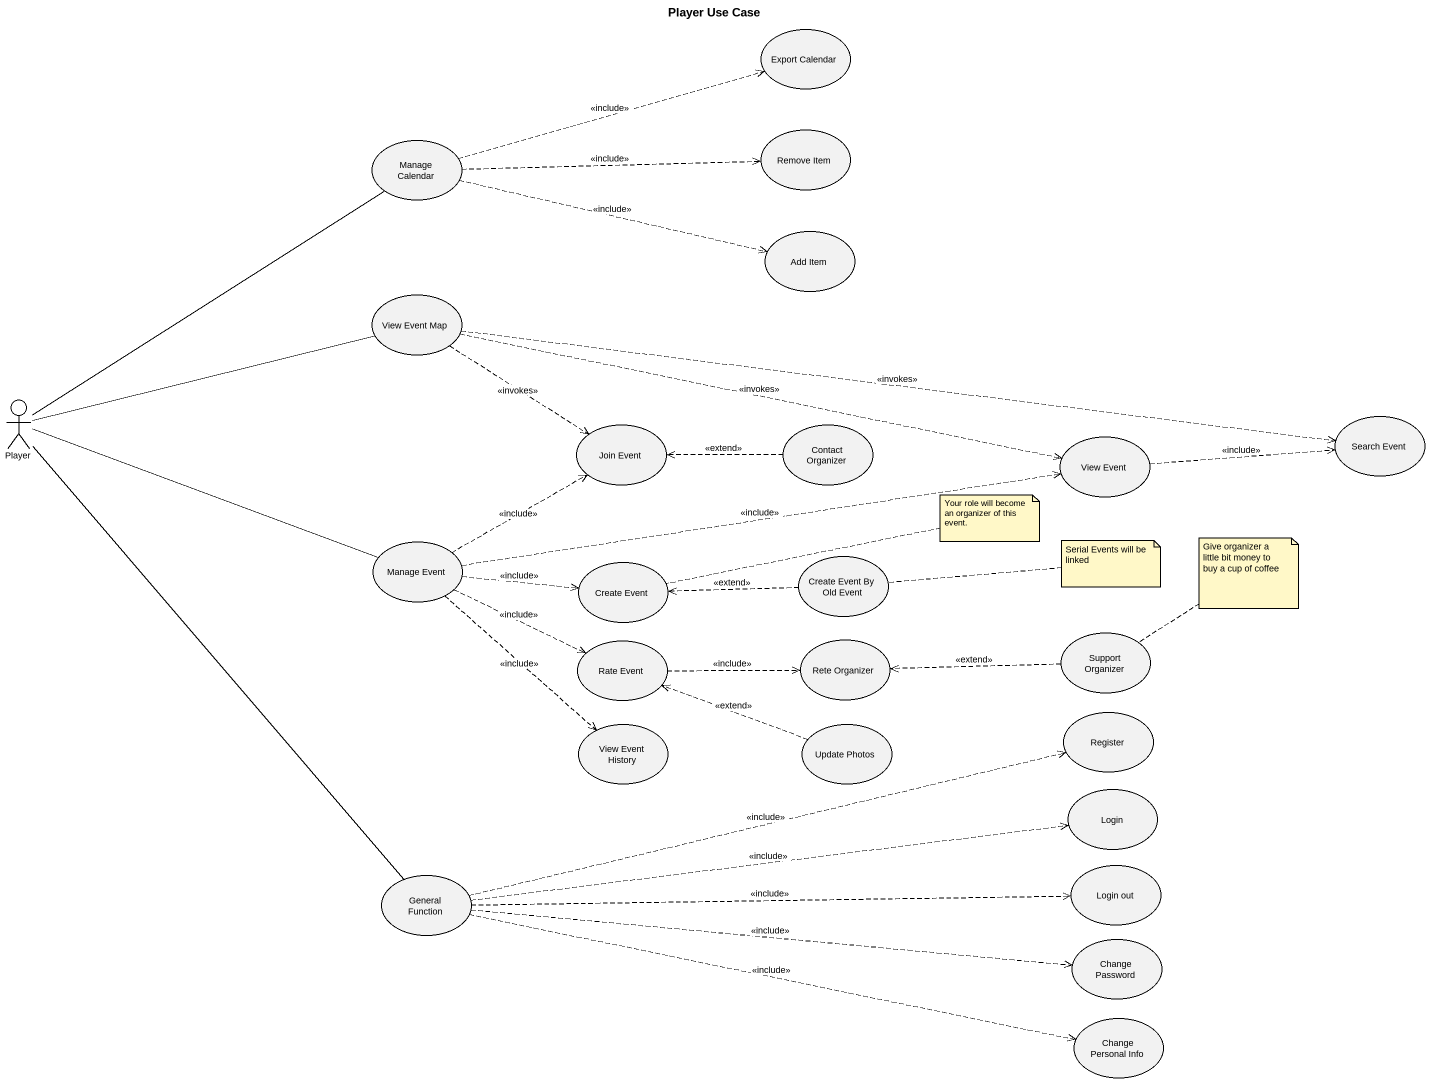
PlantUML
@startuml
title Player Use Case
usecase "Export Calendar" as Export_Calendar
usecase "Manage Calendar" as Manage_Calendar
usecase "Remove Item" as Remove_Item
usecase "Add Item" as Add_Item
usecase "View Event Map" as View_Event_Map
actor Player
usecase "Join Event" as Join_Event
usecase "Contact Organizer" as Contact_Organizer
usecase "Search Event" as Search_Event
usecase "View Event" as View_Event
usecase "Manage Event" as Manage_Event
usecase "Create Event" as Create_Event
usecase "Create Event By Old Event" as Create_Event_By_Old_Event
usecase "Rate Event" as Rate_Event
usecase "Rete Organizer" as Rete_Organizer
usecase "Support Organizer" as Support_Organizer
usecase "View Event History" as View_Event_History
usecase "Update Photos" as Update_Photos
usecase Register
usecase Login
usecase "General Function" as General_Function
usecase "Login out" as Login_out
usecase "Change Password" as Change_Password
usecase "Change Personal Info" as Change_Personal_Info
Manage_Calendar .right.> Export_Calendar : <<include>>
Manage_Calendar .right.> Remove_Item : <<include>>
Manage_Calendar .right.> Add_Item : <<include>>
View_Event_Map ..> Join_Event : <<invokes>>
View_Event_Map .right.> Search_Event : <<invokes>>
View_Event_Map .right.> View_Event : <<invokes>>
Player -up- Manage_Calendar
Player -right- View_Event_Map
Player -right- Manage_Event
Player -- General_Function
Contact_Organizer .left.> Join_Event : <<extend>>
View_Event .right.> Search_Event : <<include>>
Manage_Event .right.> Join_Event : <<include>>
Manage_Event .right.> View_Event : <<include>>
Manage_Event .right.> Create_Event : <<include>>
Manage_Event .right.> Rate_Event : <<include>>
Manage_Event ..> View_Event_History : <<include>>
Create_Event_By_Old_Event .left.> Create_Event : <<extend>>
Rate_Event .right.> Rete_Organizer : <<include>>
Support_Organizer .left.> Rete_Organizer : <<extend>>
Update_Photos .left.> Rate_Event : <<extend>>
General_Function .right.> Register : <<include>>
General_Function .right.> Login : <<include>>
General_Function .right.> Login_out : <<include>>
General_Function .right.> Change_Password : <<include>>
General_Function .right.> Change_Personal_Info : <<include>>
note right of Create_Event : Your role will become an organizer of this event.
note right of Create_Event_By_Old_Event : Serial Events will be linked
note top of Support_Organizer : Give organizer a little bit money to buy a cup of coffee
@enduml
